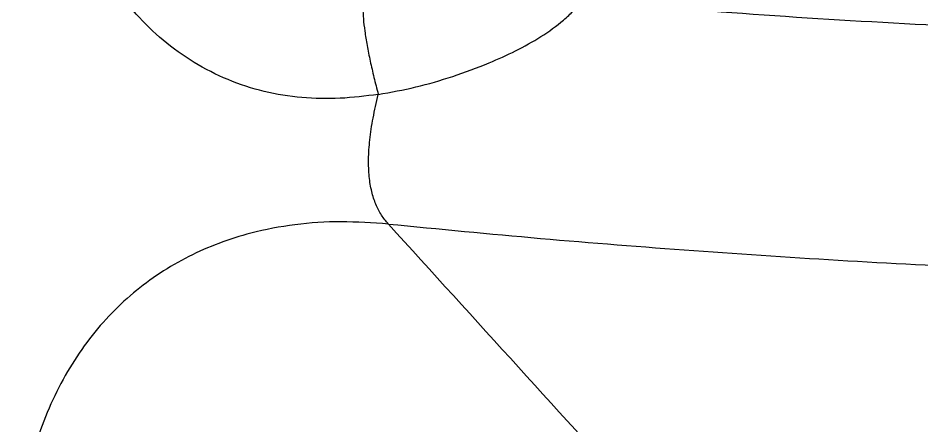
# Model space of a CAD drawing. Extents: x 939 to 1039, y 781 to 934.
# Drawn here: x 951.44 to 959.4, y 848.52 to 852.11 of the extents above; entities that cross this region are included whole.
import ezdxf

# ---------------------------------------------------------------- set-up
doc = ezdxf.new("R2010")
doc.units = 0
doc.header["$MEASUREMENT"] = 0
doc.layers.add('1', color=4, linetype='Continuous')

# ---------------------------------------------------------------- blocks, each defined once
blk = doc.blocks.new('Envoy')
at = {"layer": '1', "color": 3, "linetype": 'Continuous', "lineweight": 25}
for points, knots in [([(15.9568, 52.2639), (15.8447, 52.2498), (15.6209, 52.2217), (15.2832, 52.2289), (14.9509, 52.2819), (14.6308, 52.386), (14.331, 52.5386), (14.0598, 52.7345), (13.8192, 52.9649), (13.6899, 53.143), (13.6252, 53.232)], [0, 0, 0, 0, 0.125842, 0.251426, 0.377234, 0.502883, 0.628701, 0.75374, 0.87684, 1, 1, 1, 1]), ([(15.8475, 53.1221), (15.8406, 53.1118), (15.827, 53.0913), (15.8206, 53.0225), (15.824, 52.932), (15.8367, 52.8214), (15.8573, 52.6958), (15.8848, 52.5587), (15.9176, 52.4144), (15.9436, 52.3146), (15.9565, 52.2649)], [0, 0, 0, 0, 0.123707, 0.244618, 0.365997, 0.489524, 0.615564, 0.743527, 0.872196, 1, 1, 1, 1]), ([(15.9568, 52.264), (16.0672, 52.2839), (16.2888, 52.3238), (16.6149, 52.42), (16.9085, 52.5281), (17.1681, 52.646), (17.3912, 52.7691), (17.5598, 52.8901), (17.6768, 52.9989), (17.724, 53.0579), (17.7475, 53.0874)], [0, 0, 0, 0, 0.163297, 0.327482, 0.494493, 0.620874, 0.747727, 0.874482, 0.937413, 1, 1, 1, 1]), ([(17.7475, 53.0874), (18.2504, 53.0469), (19.2567, 52.9658), (20.7773, 52.8745), (22.3046, 52.8054), (23.837, 52.7614), (25.3724, 52.74), (26.3963, 52.7463), (26.9083, 52.7495)], [0, 0, 0, 0, 0.166374, 0.332939, 0.499627, 0.666392, 0.833196, 1, 1, 1, 1]), ([(16.0453, 51.1235), (16.0244, 51.1489), (15.9823, 51.2), (15.9334, 51.296), (15.8966, 51.4086), (15.8745, 51.5406), (15.8685, 51.6929), (15.8801, 51.8657), (15.9087, 52.0582), (15.9405, 52.1941), (15.9568, 52.2639)], [0, 0, 0, 0, 0.113976, 0.229344, 0.346694, 0.466882, 0.591016, 0.720403, 0.856389, 1, 1, 1, 1]), ([(15.9568, 52.2639), (15.9567, 52.2641), (15.9566, 52.2644), (15.9565, 52.2647), (15.9565, 52.2649)], [0, 0, 0, 0, 0.500233, 1, 1, 1, 1]), ([(16.0453, 51.1235), (15.9064, 51.1335), (15.6321, 51.1531), (15.2256, 51.1253), (14.8654, 51.0578), (14.5534, 50.9593), (14.2851, 50.842), (14.0327, 50.696), (13.7967, 50.5207), (13.5804, 50.3168), (13.3855, 50.0848), (13.214, 49.8255), (13.0689, 49.5412), (12.9507, 49.232), (12.8634, 48.9037), (12.8042, 48.555), (12.7921, 48.3167), (12.7859, 48.194)], [0, 0, 0, 0, 0.083565, 0.165107, 0.244488, 0.303787, 0.361926, 0.420551, 0.479043, 0.538429, 0.598839, 0.660515, 0.7244, 0.789512, 0.857986, 0.926894, 1, 1, 1, 1]), ([(20.6134, 46.0881), (19.8545, 46.9268), (18.3332, 48.608), (16.809, 50.2838), (16.0453, 51.1235)], [0, 0, 0, 0, 0.498905, 1, 1, 1, 1]), ([(16.0453, 51.1235), (16.4913, 51.0803), (17.3839, 50.994), (18.7336, 50.8876), (20.0903, 50.7982), (21.4534, 50.7278), (22.8211, 50.6758), (24.192, 50.6429), (25.5647, 50.6274), (26.4799, 50.633), (26.9375, 50.6357)], [0, 0, 0, 0, 0.124645, 0.249468, 0.374418, 0.499457, 0.624557, 0.749694, 0.874849, 1, 1, 1, 1])]:
    blk.add_open_spline(points, degree=3, knots=knots, dxfattribs=at)

msp = doc.modelspace()

# ---------------------------------------------------------------- block references
at = {"layer": '1'}
msp.add_blockref('Envoy', (938.6538, 799.1744), dxfattribs=at)

doc.saveas('drawing.dxf')
